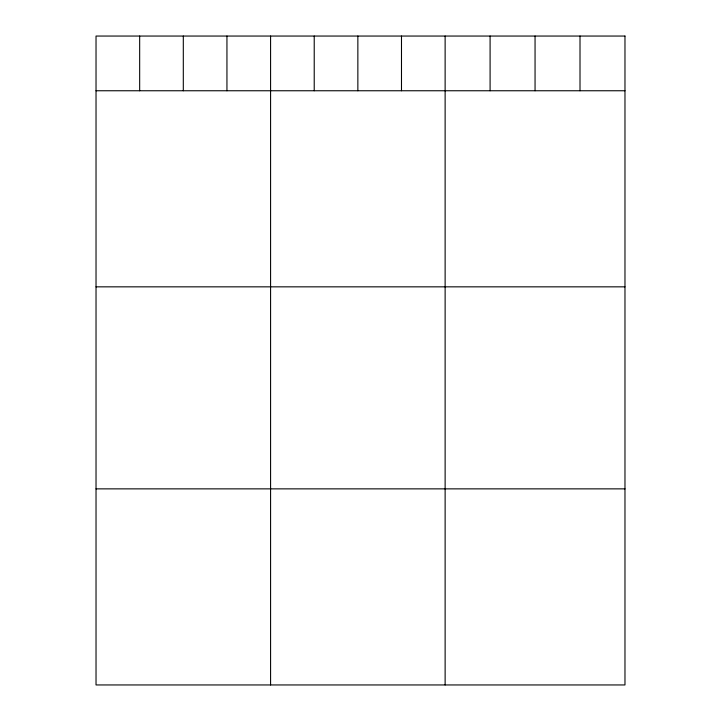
<?xml version="1.0" encoding="UTF-8"?>
<svg xmlns="http://www.w3.org/2000/svg" width="721" height="721" viewBox="0 0 721 721"><rect width="100%" height="100%" fill="white"/><g stroke="black" fill="none" stroke-linecap="round" stroke-linejoin="round"><path stroke-width="1.08" d="M96.028 90.756L624.972 90.756M96.028 286.841L624.972 286.841M96.028 488.865L624.972 488.865M580.008 36.05L580.008 90.756M535.054 36.05L535.054 90.756M490.091 36.05L490.091 90.756M445.127 36.05L445.127 684.95M401.489 36.05L401.489 90.756M357.859 36.05L357.859 90.756M314.221 36.05L314.221 90.756M270.582 36.05L270.582 684.95M226.944 36.05L226.944 90.756M183.305 36.05L183.305 90.756M139.667 36.05L139.667 90.756M624.972 36.05L96.028 36.05L96.028 684.95L624.972 684.95L624.972 36.05"/></g></svg>
